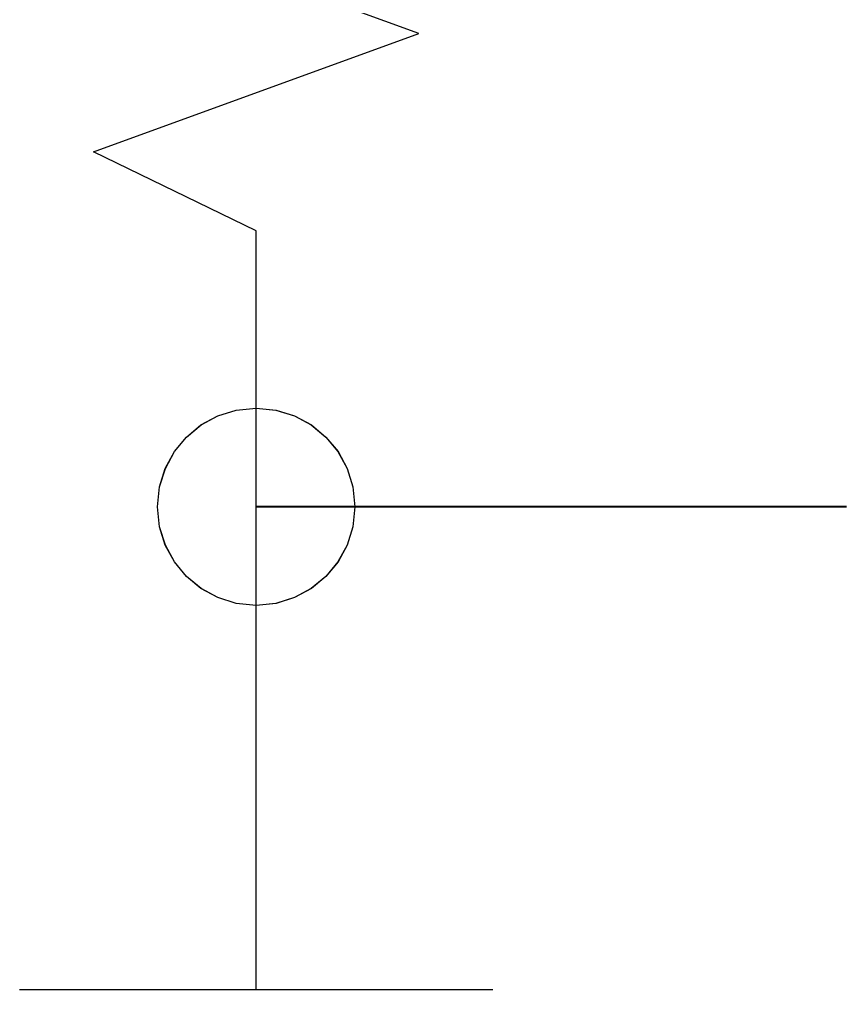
# Model space of a CAD drawing. Extents: x 1 to 47.7, y 0.2 to 35.
# Drawn here: x 36.4946 to 36.7042, y 4.5168 to 4.7628 of the extents above; entities that cross this region are included whole.
import ezdxf

# ---------------------------------------------------------------- set-up
doc = ezdxf.new("R2010")
doc.units = 0
doc.header["$MEASUREMENT"] = 0
for name, color, linetype in [('7_2___8__INDEPENDENT_INPUT', 7, 'CONTINUOUS'), ('7_3___8__OPTOISO_INDEPENDE', 7, 'CONTINUOUS'), ('7_4___24__OPTOISO_INDEPEND', 7, 'CONTINUOUS'), ('7_5___8__INDEPENDENT_INPUT', 7, 'CONTINUOUS'), ('7_6____8__INDEPENDENT_INPU', 7, 'CONTINUOUS'), ('7_7____8__OPTOISO_INDEPEND', 7, 'CONTINUOUS'), ('7_8____8__OPTOISO_INDEPEND', 7, 'CONTINUOUS')]:
    doc.layers.add(name, color=color, linetype=linetype)

msp = doc.modelspace()

# ---------------------------------------------------------------- linework, layer by layer
at = {"layer": '7_2___8__INDEPENDENT_INPUT'}
for points in [[(36.55459, 4.5168), (36.55459, 4.63931), (36.70423, 4.63931)], [(36.4946, 4.5168), (36.61459, 4.5168)]]:
    msp.add_lwpolyline(points, dxfattribs=at)
at = {"layer": '7_3___8__OPTOISO_INDEPENDE'}
for points in [[(36.55459, 4.5168), (36.55459, 4.63931), (36.70423, 4.63931)], [(36.4946, 4.5168), (36.61459, 4.5168)]]:
    msp.add_lwpolyline(points, dxfattribs=at)
at = {"layer": '7_4___24__OPTOISO_INDEPEND'}
for points in [[(36.55458, 4.5168), (36.55458, 4.63931), (36.70423, 4.63931)], [(36.49457, 4.5168), (36.61458, 4.5168)]]:
    msp.add_lwpolyline(points, dxfattribs=at)
at = {"layer": '7_5___8__INDEPENDENT_INPUT'}
for points in [[(36.70424, 4.63921), (36.55457, 4.63921), (36.55457, 4.70918), (36.51333, 4.72919), (36.59583, 4.75921), (36.51333, 4.78922), (36.59583, 4.81924), (36.51333, 4.84925), (36.59583, 4.87927), (36.55457, 4.89927), (36.55457, 4.93921), (36.70424, 4.93921)], [(36.55457, 4.5168), (36.55457, 4.63921), (36.70424, 4.63921)], [(36.49457, 4.5168), (36.61458, 4.5168)]]:
    msp.add_lwpolyline(points, dxfattribs=at)
msp.add_lwpolyline([(36.55456, 4.66421), (36.5596, 4.6637), (36.5643, 4.66224), (36.56855, 4.65994), (36.57225, 4.65688), (36.57531, 4.65318), (36.57762, 4.64893), (36.57907, 4.64423), (36.57958, 4.63919), (36.57907, 4.63415), (36.57762, 4.62946), (36.57531, 4.62522), (36.57225, 4.62152), (36.56855, 4.61848), (36.5643, 4.61617), (36.5596, 4.61472), (36.55456, 4.61421), (36.54952, 4.61472), (36.54483, 4.61617), (36.54059, 4.61848), (36.53689, 4.62152), (36.53384, 4.62522), (36.53154, 4.62946), (36.53008, 4.63415), (36.52957, 4.63919), (36.53008, 4.64423), (36.53154, 4.64893), (36.53384, 4.65318), (36.53689, 4.65688), (36.54059, 4.65994), (36.54483, 4.66224), (36.54952, 4.6637)], close=True, dxfattribs=at)
at = {"layer": '7_6____8__INDEPENDENT_INPU'}
for points in [[(36.55459, 4.5168), (36.55459, 4.63931), (36.70423, 4.63931)], [(36.4946, 4.5168), (36.61459, 4.5168)]]:
    msp.add_lwpolyline(points, dxfattribs=at)
at = {"layer": '7_7____8__OPTOISO_INDEPEND'}
for points in [[(36.55459, 4.5168), (36.55459, 4.63931), (36.70423, 4.63931)], [(36.4946, 4.5168), (36.61459, 4.5168)]]:
    msp.add_lwpolyline(points, dxfattribs=at)
at = {"layer": '7_8____8__OPTOISO_INDEPEND'}
for points in [[(36.70423, 4.63931), (36.55459, 4.63931), (36.55459, 4.70918), (36.51335, 4.72919), (36.59585, 4.75921), (36.51335, 4.78922), (36.59585, 4.81924), (36.51335, 4.84925), (36.59585, 4.87927), (36.55459, 4.89927), (36.55459, 4.93931), (36.70423, 4.93931)], [(36.55459, 4.52011), (36.55459, 4.63931), (36.70423, 4.63931)], [(36.49459, 4.5168), (36.6146, 4.5168)]]:
    msp.add_lwpolyline(points, dxfattribs=at)
msp.add_lwpolyline([(36.55458, 4.66421), (36.55962, 4.6637), (36.56432, 4.66224), (36.56857, 4.65994), (36.57227, 4.65688), (36.57533, 4.65318), (36.57764, 4.64893), (36.57909, 4.64423), (36.5796, 4.63919), (36.57909, 4.63415), (36.57764, 4.62946), (36.57533, 4.62522), (36.57227, 4.62152), (36.56857, 4.61848), (36.56432, 4.61617), (36.55962, 4.61472), (36.55458, 4.61421), (36.54954, 4.61472), (36.54485, 4.61617), (36.54061, 4.61848), (36.53691, 4.62152), (36.53386, 4.62522), (36.53156, 4.62946), (36.5301, 4.63415), (36.52959, 4.63919), (36.5301, 4.64423), (36.53156, 4.64893), (36.53386, 4.65318), (36.53691, 4.65688), (36.54061, 4.65994), (36.54485, 4.66224), (36.54954, 4.6637)], close=True, dxfattribs=at)

doc.saveas('drawing.dxf')
